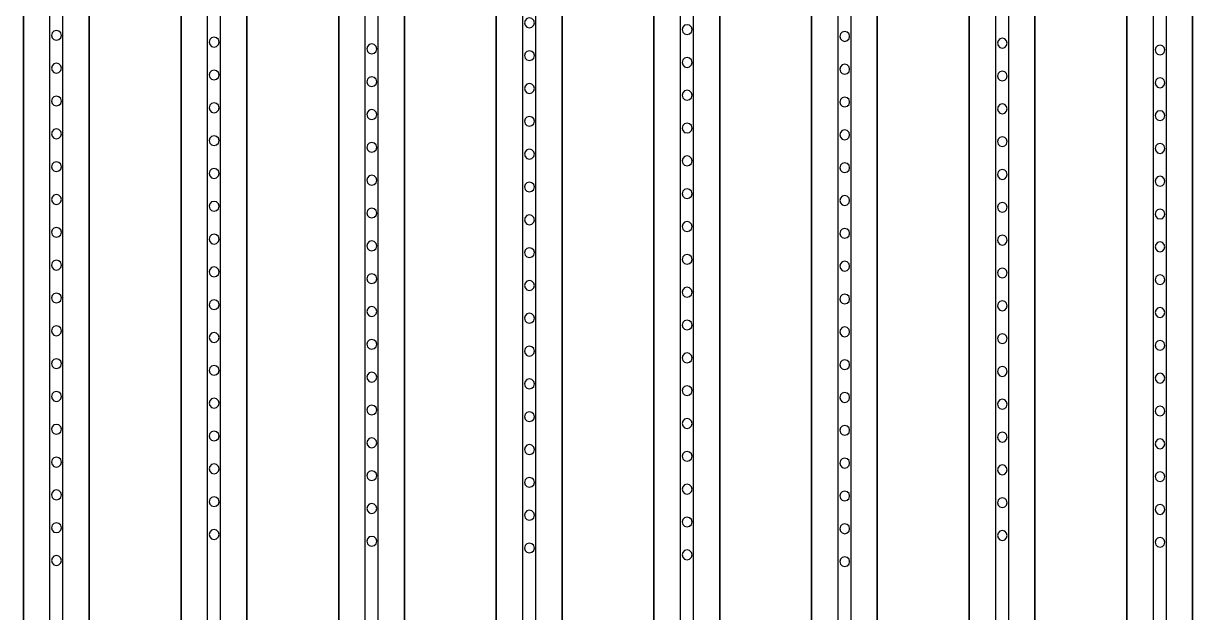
# Model space of a CAD drawing. Header units: metres. Extents: x -1550 to 1550, y -904 to 26100.
# Drawn here: x 12 to 190, y 6097 to 6186.8 of the extents above; entities that cross this region are included whole.
import ezdxf

# ---------------------------------------------------------------- set-up
doc = ezdxf.new("R2010")
doc.units = ezdxf.units.M
for name, color, linetype in [('Metal', 4, 'CONTINUOUS'), ('pattern_ionp', 7, 'CONTINUOUS'), ('Polyimide', 3, 'CONTINUOUS'), ('Polyimide_Negative', 5, 'CONTINUOUS')]:
    doc.layers.add(name, color=color, linetype=linetype)

msp = doc.modelspace()

# ---------------------------------------------------------------- linework, layer by layer
at = {"layer": 'Metal'}
for points in [[(18, 8.5), (18, 11993.5), (16, 11993.5), (16, 11993.5), (16, 8.5)], [(42, 262.47), (42, 11993.5), (40, 11993.5), (40, 11993.5), (40, 262.47)], [(66, 516.44), (66, 11993.5), (64, 11993.5), (64, 11993.5), (64, 516.44)], [(90, 770.4), (90, 11993.5), (88, 11993.5), (88, 11993.5), (88, 770.4)], [(114, 1024.37), (114, 11993.5), (112, 11993.5), (112, 11993.5), (112, 1024.37)], [(138, 1278.34), (138, 11993.5), (136, 11993.5), (136, 11993.5), (136, 1278.34)], [(162, 1532.31), (162, 11993.5), (160, 11993.5), (160, 11993.5), (160, 1532.31)], [(186, 1786.28), (186, 11993.5), (184, 11993.5), (184, 11993.5), (184, 1786.28)]]:
    msp.add_lwpolyline(points, dxfattribs=at)
at = {"layer": 'pattern_ionp'}
for points in [[(89.79, 6186.85), (89.69, 6187.22), (89.41, 6187.5), (89.04, 6187.6), (88.66, 6187.5), (88.39, 6187.22), (88.29, 6186.85), (88.39, 6186.47), (88.66, 6186.2), (89.04, 6186.1), (89.41, 6186.2), (89.69, 6186.47), (89.79, 6186.85)], [(17.79, 6184.94), (17.69, 6185.32), (17.41, 6185.59), (17.04, 6185.69), (16.66, 6185.59), (16.39, 6185.32), (16.29, 6184.94), (16.39, 6184.57), (16.66, 6184.29), (17.04, 6184.19), (17.41, 6184.29), (17.69, 6184.57), (17.79, 6184.94)], [(113.79, 6185.82), (113.69, 6186.19), (113.41, 6186.47), (113.04, 6186.57), (112.66, 6186.47), (112.39, 6186.19), (112.29, 6185.82), (112.39, 6185.44), (112.66, 6185.17), (113.04, 6185.07), (113.41, 6185.17), (113.69, 6185.44), (113.79, 6185.82)], [(137.79, 6184.78), (137.69, 6185.16), (137.41, 6185.43), (137.04, 6185.53), (136.66, 6185.43), (136.39, 6185.16), (136.29, 6184.78), (136.39, 6184.41), (136.66, 6184.14), (137.04, 6184.03), (137.41, 6184.14), (137.69, 6184.41), (137.79, 6184.78)], [(41.79, 6183.91), (41.69, 6184.29), (41.41, 6184.56), (41.04, 6184.66), (40.66, 6184.56), (40.39, 6184.29), (40.29, 6183.91), (40.39, 6183.54), (40.66, 6183.26), (41.04, 6183.16), (41.41, 6183.26), (41.69, 6183.54), (41.79, 6183.91)], [(161.79, 6183.75), (161.69, 6184.13), (161.41, 6184.4), (161.04, 6184.5), (160.66, 6184.4), (160.39, 6184.13), (160.29, 6183.75), (160.39, 6183.38), (160.66, 6183.1), (161.04, 6183), (161.41, 6183.1), (161.69, 6183.38), (161.79, 6183.75)], [(65.79, 6182.88), (65.69, 6183.25), (65.41, 6183.53), (65.04, 6183.63), (64.66, 6183.53), (64.39, 6183.25), (64.29, 6182.88), (64.39, 6182.5), (64.66, 6182.23), (65.04, 6182.13), (65.41, 6182.23), (65.69, 6182.5), (65.79, 6182.88)], [(89.79, 6181.85), (89.69, 6182.22), (89.41, 6182.5), (89.04, 6182.6), (88.66, 6182.5), (88.39, 6182.22), (88.29, 6181.85), (88.39, 6181.47), (88.66, 6181.2), (89.04, 6181.1), (89.41, 6181.2), (89.69, 6181.47), (89.79, 6181.85)], [(185.79, 6182.72), (185.69, 6183.1), (185.41, 6183.37), (185.04, 6183.47), (184.66, 6183.37), (184.39, 6183.1), (184.29, 6182.72), (184.39, 6182.35), (184.66, 6182.07), (185.04, 6181.97), (185.41, 6182.07), (185.69, 6182.35), (185.79, 6182.72)], [(17.79, 6179.94), (17.69, 6180.32), (17.41, 6180.59), (17.04, 6180.69), (16.66, 6180.59), (16.39, 6180.32), (16.29, 6179.94), (16.39, 6179.57), (16.66, 6179.29), (17.04, 6179.19), (17.41, 6179.29), (17.69, 6179.57), (17.79, 6179.94)], [(113.79, 6180.82), (113.69, 6181.19), (113.41, 6181.47), (113.04, 6181.57), (112.66, 6181.47), (112.39, 6181.19), (112.29, 6180.82), (112.39, 6180.44), (112.66, 6180.17), (113.04, 6180.07), (113.41, 6180.17), (113.69, 6180.44), (113.79, 6180.82)], [(137.79, 6179.78), (137.69, 6180.16), (137.41, 6180.43), (137.04, 6180.53), (136.66, 6180.43), (136.39, 6180.16), (136.29, 6179.78), (136.39, 6179.41), (136.66, 6179.14), (137.04, 6179.03), (137.41, 6179.14), (137.69, 6179.41), (137.79, 6179.78)], [(41.79, 6178.91), (41.69, 6179.29), (41.41, 6179.56), (41.04, 6179.66), (40.66, 6179.56), (40.39, 6179.29), (40.29, 6178.91), (40.39, 6178.54), (40.66, 6178.26), (41.04, 6178.16), (41.41, 6178.26), (41.69, 6178.54), (41.79, 6178.91)], [(65.79, 6177.88), (65.69, 6178.25), (65.41, 6178.53), (65.04, 6178.63), (64.66, 6178.53), (64.39, 6178.25), (64.29, 6177.88), (64.39, 6177.5), (64.66, 6177.23), (65.04, 6177.13), (65.41, 6177.23), (65.69, 6177.5), (65.79, 6177.88)], [(161.79, 6178.75), (161.69, 6179.13), (161.41, 6179.4), (161.04, 6179.5), (160.66, 6179.4), (160.39, 6179.13), (160.29, 6178.75), (160.39, 6178.38), (160.66, 6178.1), (161.04, 6178), (161.41, 6178.1), (161.69, 6178.38), (161.79, 6178.75)], [(185.79, 6177.72), (185.69, 6178.1), (185.41, 6178.37), (185.04, 6178.47), (184.66, 6178.37), (184.39, 6178.1), (184.29, 6177.72), (184.39, 6177.35), (184.66, 6177.07), (185.04, 6176.97), (185.41, 6177.07), (185.69, 6177.35), (185.79, 6177.72)], [(89.79, 6176.85), (89.69, 6177.22), (89.41, 6177.5), (89.04, 6177.6), (88.66, 6177.5), (88.39, 6177.22), (88.29, 6176.85), (88.39, 6176.47), (88.66, 6176.2), (89.04, 6176.1), (89.41, 6176.2), (89.69, 6176.47), (89.79, 6176.85)], [(17.79, 6174.94), (17.69, 6175.32), (17.41, 6175.59), (17.04, 6175.69), (16.66, 6175.59), (16.39, 6175.32), (16.29, 6174.94), (16.39, 6174.57), (16.66, 6174.29), (17.04, 6174.19), (17.41, 6174.29), (17.69, 6174.57), (17.79, 6174.94)], [(113.79, 6175.82), (113.69, 6176.19), (113.41, 6176.47), (113.04, 6176.57), (112.66, 6176.47), (112.39, 6176.19), (112.29, 6175.82), (112.39, 6175.44), (112.66, 6175.17), (113.04, 6175.07), (113.41, 6175.17), (113.69, 6175.44), (113.79, 6175.82)], [(137.79, 6174.78), (137.69, 6175.16), (137.41, 6175.43), (137.04, 6175.53), (136.66, 6175.43), (136.39, 6175.16), (136.29, 6174.78), (136.39, 6174.41), (136.66, 6174.14), (137.04, 6174.03), (137.41, 6174.14), (137.69, 6174.41), (137.79, 6174.78)], [(41.79, 6173.91), (41.69, 6174.29), (41.41, 6174.56), (41.04, 6174.66), (40.66, 6174.56), (40.39, 6174.29), (40.29, 6173.91), (40.39, 6173.54), (40.66, 6173.26), (41.04, 6173.16), (41.41, 6173.26), (41.69, 6173.54), (41.79, 6173.91)], [(65.79, 6172.88), (65.69, 6173.25), (65.41, 6173.53), (65.04, 6173.63), (64.66, 6173.53), (64.39, 6173.25), (64.29, 6172.88), (64.39, 6172.5), (64.66, 6172.23), (65.04, 6172.13), (65.41, 6172.23), (65.69, 6172.5), (65.79, 6172.88)], [(161.79, 6173.75), (161.69, 6174.13), (161.41, 6174.4), (161.04, 6174.5), (160.66, 6174.4), (160.39, 6174.13), (160.29, 6173.75), (160.39, 6173.38), (160.66, 6173.1), (161.04, 6173), (161.41, 6173.1), (161.69, 6173.38), (161.79, 6173.75)], [(185.79, 6172.72), (185.69, 6173.1), (185.41, 6173.37), (185.04, 6173.47), (184.66, 6173.37), (184.39, 6173.1), (184.29, 6172.72), (184.39, 6172.35), (184.66, 6172.07), (185.04, 6171.97), (185.41, 6172.07), (185.69, 6172.35), (185.79, 6172.72)], [(89.79, 6171.85), (89.69, 6172.22), (89.41, 6172.5), (89.04, 6172.6), (88.66, 6172.5), (88.39, 6172.22), (88.29, 6171.85), (88.39, 6171.47), (88.66, 6171.2), (89.04, 6171.1), (89.41, 6171.2), (89.69, 6171.47), (89.79, 6171.85)], [(113.79, 6170.82), (113.69, 6171.19), (113.41, 6171.47), (113.04, 6171.57), (112.66, 6171.47), (112.39, 6171.19), (112.29, 6170.82), (112.39, 6170.44), (112.66, 6170.17), (113.04, 6170.07), (113.41, 6170.17), (113.69, 6170.44), (113.79, 6170.82)], [(17.79, 6169.94), (17.69, 6170.32), (17.41, 6170.59), (17.04, 6170.69), (16.66, 6170.59), (16.39, 6170.32), (16.29, 6169.94), (16.39, 6169.57), (16.66, 6169.29), (17.04, 6169.19), (17.41, 6169.29), (17.69, 6169.57), (17.79, 6169.94)], [(41.79, 6168.91), (41.69, 6169.29), (41.41, 6169.56), (41.04, 6169.66), (40.66, 6169.56), (40.39, 6169.29), (40.29, 6168.91), (40.39, 6168.54), (40.66, 6168.26), (41.04, 6168.16), (41.41, 6168.26), (41.69, 6168.54), (41.79, 6168.91)], [(137.79, 6169.78), (137.69, 6170.16), (137.41, 6170.43), (137.04, 6170.53), (136.66, 6170.43), (136.39, 6170.16), (136.29, 6169.78), (136.39, 6169.41), (136.66, 6169.14), (137.04, 6169.03), (137.41, 6169.14), (137.69, 6169.41), (137.79, 6169.78)], [(161.79, 6168.75), (161.69, 6169.13), (161.41, 6169.4), (161.04, 6169.5), (160.66, 6169.4), (160.39, 6169.13), (160.29, 6168.75), (160.39, 6168.38), (160.66, 6168.1), (161.04, 6168), (161.41, 6168.1), (161.69, 6168.38), (161.79, 6168.75)], [(65.79, 6167.88), (65.69, 6168.25), (65.41, 6168.53), (65.04, 6168.63), (64.66, 6168.53), (64.39, 6168.25), (64.29, 6167.88), (64.39, 6167.5), (64.66, 6167.23), (65.04, 6167.13), (65.41, 6167.23), (65.69, 6167.5), (65.79, 6167.88)], [(185.79, 6167.72), (185.69, 6168.1), (185.41, 6168.37), (185.04, 6168.47), (184.66, 6168.37), (184.39, 6168.1), (184.29, 6167.72), (184.39, 6167.35), (184.66, 6167.07), (185.04, 6166.97), (185.41, 6167.07), (185.69, 6167.35), (185.79, 6167.72)], [(89.79, 6166.85), (89.69, 6167.22), (89.41, 6167.5), (89.04, 6167.6), (88.66, 6167.5), (88.39, 6167.22), (88.29, 6166.85), (88.39, 6166.47), (88.66, 6166.2), (89.04, 6166.1), (89.41, 6166.2), (89.69, 6166.47), (89.79, 6166.85)], [(113.79, 6165.82), (113.69, 6166.19), (113.41, 6166.47), (113.04, 6166.57), (112.66, 6166.47), (112.39, 6166.19), (112.29, 6165.82), (112.39, 6165.44), (112.66, 6165.17), (113.04, 6165.07), (113.41, 6165.17), (113.69, 6165.44), (113.79, 6165.82)], [(17.79, 6164.94), (17.69, 6165.32), (17.41, 6165.59), (17.04, 6165.69), (16.66, 6165.59), (16.39, 6165.32), (16.29, 6164.94), (16.39, 6164.57), (16.66, 6164.29), (17.04, 6164.19), (17.41, 6164.29), (17.69, 6164.57), (17.79, 6164.94)], [(41.79, 6163.91), (41.69, 6164.29), (41.41, 6164.56), (41.04, 6164.66), (40.66, 6164.56), (40.39, 6164.29), (40.29, 6163.91), (40.39, 6163.54), (40.66, 6163.26), (41.04, 6163.16), (41.41, 6163.26), (41.69, 6163.54), (41.79, 6163.91)], [(137.79, 6164.78), (137.69, 6165.16), (137.41, 6165.43), (137.04, 6165.53), (136.66, 6165.43), (136.39, 6165.16), (136.29, 6164.78), (136.39, 6164.41), (136.66, 6164.14), (137.04, 6164.03), (137.41, 6164.14), (137.69, 6164.41), (137.79, 6164.78)], [(161.79, 6163.75), (161.69, 6164.13), (161.41, 6164.4), (161.04, 6164.5), (160.66, 6164.4), (160.39, 6164.13), (160.29, 6163.75), (160.39, 6163.38), (160.66, 6163.1), (161.04, 6163), (161.41, 6163.1), (161.69, 6163.38), (161.79, 6163.75)], [(65.79, 6162.88), (65.69, 6163.25), (65.41, 6163.53), (65.04, 6163.63), (64.66, 6163.53), (64.39, 6163.25), (64.29, 6162.88), (64.39, 6162.5), (64.66, 6162.23), (65.04, 6162.13), (65.41, 6162.23), (65.69, 6162.5), (65.79, 6162.88)], [(89.79, 6161.85), (89.69, 6162.22), (89.41, 6162.5), (89.04, 6162.6), (88.66, 6162.5), (88.39, 6162.22), (88.29, 6161.85), (88.39, 6161.47), (88.66, 6161.2), (89.04, 6161.1), (89.41, 6161.2), (89.69, 6161.47), (89.79, 6161.85)], [(185.79, 6162.72), (185.69, 6163.1), (185.41, 6163.37), (185.04, 6163.47), (184.66, 6163.37), (184.39, 6163.1), (184.29, 6162.72), (184.39, 6162.35), (184.66, 6162.07), (185.04, 6161.97), (185.41, 6162.07), (185.69, 6162.35), (185.79, 6162.72)], [(17.79, 6159.94), (17.69, 6160.32), (17.41, 6160.59), (17.04, 6160.69), (16.66, 6160.59), (16.39, 6160.32), (16.29, 6159.94), (16.39, 6159.57), (16.66, 6159.29), (17.04, 6159.19), (17.41, 6159.29), (17.69, 6159.57), (17.79, 6159.94)], [(113.79, 6160.82), (113.69, 6161.19), (113.41, 6161.47), (113.04, 6161.57), (112.66, 6161.47), (112.39, 6161.19), (112.29, 6160.82), (112.39, 6160.44), (112.66, 6160.17), (113.04, 6160.07), (113.41, 6160.17), (113.69, 6160.44), (113.79, 6160.82)], [(41.79, 6158.91), (41.69, 6159.29), (41.41, 6159.56), (41.04, 6159.66), (40.66, 6159.56), (40.39, 6159.29), (40.29, 6158.91), (40.39, 6158.54), (40.66, 6158.26), (41.04, 6158.16), (41.41, 6158.26), (41.69, 6158.54), (41.79, 6158.91)], [(137.79, 6159.78), (137.69, 6160.16), (137.41, 6160.43), (137.04, 6160.53), (136.66, 6160.43), (136.39, 6160.16), (136.29, 6159.78), (136.39, 6159.41), (136.66, 6159.14), (137.04, 6159.03), (137.41, 6159.14), (137.69, 6159.41), (137.79, 6159.78)], [(161.79, 6158.75), (161.69, 6159.13), (161.41, 6159.4), (161.04, 6159.5), (160.66, 6159.4), (160.39, 6159.13), (160.29, 6158.75), (160.39, 6158.38), (160.66, 6158.1), (161.04, 6158), (161.41, 6158.1), (161.69, 6158.38), (161.79, 6158.75)], [(65.79, 6157.88), (65.69, 6158.25), (65.41, 6158.53), (65.04, 6158.63), (64.66, 6158.53), (64.39, 6158.25), (64.29, 6157.88), (64.39, 6157.5), (64.66, 6157.23), (65.04, 6157.13), (65.41, 6157.23), (65.69, 6157.5), (65.79, 6157.88)], [(89.79, 6156.85), (89.69, 6157.22), (89.41, 6157.5), (89.04, 6157.6), (88.66, 6157.5), (88.39, 6157.22), (88.29, 6156.85), (88.39, 6156.47), (88.66, 6156.2), (89.04, 6156.1), (89.41, 6156.2), (89.69, 6156.47), (89.79, 6156.85)], [(185.79, 6157.72), (185.69, 6158.1), (185.41, 6158.37), (185.04, 6158.47), (184.66, 6158.37), (184.39, 6158.1), (184.29, 6157.72), (184.39, 6157.35), (184.66, 6157.07), (185.04, 6156.97), (185.41, 6157.07), (185.69, 6157.35), (185.79, 6157.72)], [(17.79, 6154.94), (17.69, 6155.32), (17.41, 6155.59), (17.04, 6155.69), (16.66, 6155.59), (16.39, 6155.32), (16.29, 6154.94), (16.39, 6154.57), (16.66, 6154.29), (17.04, 6154.19), (17.41, 6154.29), (17.69, 6154.57), (17.79, 6154.94)], [(113.79, 6155.82), (113.69, 6156.19), (113.41, 6156.47), (113.04, 6156.57), (112.66, 6156.47), (112.39, 6156.19), (112.29, 6155.82), (112.39, 6155.44), (112.66, 6155.17), (113.04, 6155.07), (113.41, 6155.17), (113.69, 6155.44), (113.79, 6155.82)], [(137.79, 6154.78), (137.69, 6155.16), (137.41, 6155.43), (137.04, 6155.53), (136.66, 6155.43), (136.39, 6155.16), (136.29, 6154.78), (136.39, 6154.41), (136.66, 6154.14), (137.04, 6154.03), (137.41, 6154.14), (137.69, 6154.41), (137.79, 6154.78)], [(41.79, 6153.91), (41.69, 6154.29), (41.41, 6154.56), (41.04, 6154.66), (40.66, 6154.56), (40.39, 6154.29), (40.29, 6153.91), (40.39, 6153.54), (40.66, 6153.26), (41.04, 6153.16), (41.41, 6153.26), (41.69, 6153.54), (41.79, 6153.91)], [(65.79, 6152.88), (65.69, 6153.25), (65.41, 6153.53), (65.04, 6153.63), (64.66, 6153.53), (64.39, 6153.25), (64.29, 6152.88), (64.39, 6152.5), (64.66, 6152.23), (65.04, 6152.13), (65.41, 6152.23), (65.69, 6152.5), (65.79, 6152.88)], [(161.79, 6153.75), (161.69, 6154.13), (161.41, 6154.4), (161.04, 6154.5), (160.66, 6154.4), (160.39, 6154.13), (160.29, 6153.75), (160.39, 6153.38), (160.66, 6153.1), (161.04, 6153), (161.41, 6153.1), (161.69, 6153.38), (161.79, 6153.75)], [(185.79, 6152.72), (185.69, 6153.1), (185.41, 6153.37), (185.04, 6153.47), (184.66, 6153.37), (184.39, 6153.1), (184.29, 6152.72), (184.39, 6152.35), (184.66, 6152.07), (185.04, 6151.97), (185.41, 6152.07), (185.69, 6152.35), (185.79, 6152.72)], [(89.79, 6151.85), (89.69, 6152.22), (89.41, 6152.5), (89.04, 6152.6), (88.66, 6152.5), (88.39, 6152.22), (88.29, 6151.85), (88.39, 6151.47), (88.66, 6151.2), (89.04, 6151.1), (89.41, 6151.2), (89.69, 6151.47), (89.79, 6151.85)], [(17.79, 6149.94), (17.69, 6150.32), (17.41, 6150.59), (17.04, 6150.69), (16.66, 6150.59), (16.39, 6150.32), (16.29, 6149.94), (16.39, 6149.57), (16.66, 6149.29), (17.04, 6149.19), (17.41, 6149.29), (17.69, 6149.57), (17.79, 6149.94)], [(113.79, 6150.82), (113.69, 6151.19), (113.41, 6151.47), (113.04, 6151.57), (112.66, 6151.47), (112.39, 6151.19), (112.29, 6150.82), (112.39, 6150.44), (112.66, 6150.17), (113.04, 6150.07), (113.41, 6150.17), (113.69, 6150.44), (113.79, 6150.82)], [(137.79, 6149.78), (137.69, 6150.16), (137.41, 6150.43), (137.04, 6150.53), (136.66, 6150.43), (136.39, 6150.16), (136.29, 6149.78), (136.39, 6149.41), (136.66, 6149.14), (137.04, 6149.03), (137.41, 6149.14), (137.69, 6149.41), (137.79, 6149.78)], [(41.79, 6148.91), (41.69, 6149.29), (41.41, 6149.56), (41.04, 6149.66), (40.66, 6149.56), (40.39, 6149.29), (40.29, 6148.91), (40.39, 6148.54), (40.66, 6148.26), (41.04, 6148.16), (41.41, 6148.26), (41.69, 6148.54), (41.79, 6148.91)], [(65.79, 6147.88), (65.69, 6148.25), (65.41, 6148.53), (65.04, 6148.63), (64.66, 6148.53), (64.39, 6148.25), (64.29, 6147.88), (64.39, 6147.5), (64.66, 6147.23), (65.04, 6147.13), (65.41, 6147.23), (65.69, 6147.5), (65.79, 6147.88)], [(161.79, 6148.75), (161.69, 6149.13), (161.41, 6149.4), (161.04, 6149.5), (160.66, 6149.4), (160.39, 6149.13), (160.29, 6148.75), (160.39, 6148.38), (160.66, 6148.1), (161.04, 6148), (161.41, 6148.1), (161.69, 6148.38), (161.79, 6148.75)], [(185.79, 6147.72), (185.69, 6148.1), (185.41, 6148.37), (185.04, 6148.47), (184.66, 6148.37), (184.39, 6148.1), (184.29, 6147.72), (184.39, 6147.35), (184.66, 6147.07), (185.04, 6146.97), (185.41, 6147.07), (185.69, 6147.35), (185.79, 6147.72)], [(89.79, 6146.85), (89.69, 6147.22), (89.41, 6147.5), (89.04, 6147.6), (88.66, 6147.5), (88.39, 6147.22), (88.29, 6146.85), (88.39, 6146.47), (88.66, 6146.2), (89.04, 6146.1), (89.41, 6146.2), (89.69, 6146.47), (89.79, 6146.85)], [(113.79, 6145.82), (113.69, 6146.19), (113.41, 6146.47), (113.04, 6146.57), (112.66, 6146.47), (112.39, 6146.19), (112.29, 6145.82), (112.39, 6145.44), (112.66, 6145.17), (113.04, 6145.07), (113.41, 6145.17), (113.69, 6145.44), (113.79, 6145.82)], [(17.79, 6144.94), (17.69, 6145.32), (17.41, 6145.59), (17.04, 6145.69), (16.66, 6145.59), (16.39, 6145.32), (16.29, 6144.94), (16.39, 6144.57), (16.66, 6144.29), (17.04, 6144.19), (17.41, 6144.29), (17.69, 6144.57), (17.79, 6144.94)], [(41.79, 6143.91), (41.69, 6144.29), (41.41, 6144.56), (41.04, 6144.66), (40.66, 6144.56), (40.39, 6144.29), (40.29, 6143.91), (40.39, 6143.54), (40.66, 6143.26), (41.04, 6143.16), (41.41, 6143.26), (41.69, 6143.54), (41.79, 6143.91)], [(137.79, 6144.78), (137.69, 6145.16), (137.41, 6145.43), (137.04, 6145.53), (136.66, 6145.43), (136.39, 6145.16), (136.29, 6144.78), (136.39, 6144.41), (136.66, 6144.14), (137.04, 6144.03), (137.41, 6144.14), (137.69, 6144.41), (137.79, 6144.78)], [(65.79, 6142.88), (65.69, 6143.25), (65.41, 6143.53), (65.04, 6143.63), (64.66, 6143.53), (64.39, 6143.25), (64.29, 6142.88), (64.39, 6142.5), (64.66, 6142.23), (65.04, 6142.13), (65.41, 6142.23), (65.69, 6142.5), (65.79, 6142.88)], [(161.79, 6143.75), (161.69, 6144.13), (161.41, 6144.4), (161.04, 6144.5), (160.66, 6144.4), (160.39, 6144.13), (160.29, 6143.75), (160.39, 6143.38), (160.66, 6143.1), (161.04, 6143), (161.41, 6143.1), (161.69, 6143.38), (161.79, 6143.75)], [(185.79, 6142.72), (185.69, 6143.1), (185.41, 6143.37), (185.04, 6143.47), (184.66, 6143.37), (184.39, 6143.1), (184.29, 6142.72), (184.39, 6142.35), (184.66, 6142.07), (185.04, 6141.97), (185.41, 6142.07), (185.69, 6142.35), (185.79, 6142.72)], [(89.79, 6141.85), (89.69, 6142.22), (89.41, 6142.5), (89.04, 6142.6), (88.66, 6142.5), (88.39, 6142.22), (88.29, 6141.85), (88.39, 6141.47), (88.66, 6141.2), (89.04, 6141.1), (89.41, 6141.2), (89.69, 6141.47), (89.79, 6141.85)], [(113.79, 6140.82), (113.69, 6141.19), (113.41, 6141.47), (113.04, 6141.57), (112.66, 6141.47), (112.39, 6141.19), (112.29, 6140.82), (112.39, 6140.44), (112.66, 6140.17), (113.04, 6140.07), (113.41, 6140.17), (113.69, 6140.44), (113.79, 6140.82)], [(17.79, 6139.94), (17.69, 6140.32), (17.41, 6140.59), (17.04, 6140.69), (16.66, 6140.59), (16.39, 6140.32), (16.29, 6139.94), (16.39, 6139.57), (16.66, 6139.29), (17.04, 6139.19), (17.41, 6139.29), (17.69, 6139.57), (17.79, 6139.94)], [(41.79, 6138.91), (41.69, 6139.29), (41.41, 6139.56), (41.04, 6139.66), (40.66, 6139.56), (40.39, 6139.29), (40.29, 6138.91), (40.39, 6138.54), (40.66, 6138.26), (41.04, 6138.16), (41.41, 6138.26), (41.69, 6138.54), (41.79, 6138.91)], [(137.79, 6139.78), (137.69, 6140.16), (137.41, 6140.43), (137.04, 6140.53), (136.66, 6140.43), (136.39, 6140.16), (136.29, 6139.78), (136.39, 6139.41), (136.66, 6139.14), (137.04, 6139.03), (137.41, 6139.14), (137.69, 6139.41), (137.79, 6139.78)], [(161.79, 6138.75), (161.69, 6139.13), (161.41, 6139.4), (161.04, 6139.5), (160.66, 6139.4), (160.39, 6139.13), (160.29, 6138.75), (160.39, 6138.38), (160.66, 6138.1), (161.04, 6138), (161.41, 6138.1), (161.69, 6138.38), (161.79, 6138.75)], [(65.79, 6137.88), (65.69, 6138.25), (65.41, 6138.53), (65.04, 6138.63), (64.66, 6138.53), (64.39, 6138.25), (64.29, 6137.88), (64.39, 6137.5), (64.66, 6137.23), (65.04, 6137.13), (65.41, 6137.23), (65.69, 6137.5), (65.79, 6137.88)], [(89.79, 6136.85), (89.69, 6137.22), (89.41, 6137.5), (89.04, 6137.6), (88.66, 6137.5), (88.39, 6137.22), (88.29, 6136.85), (88.39, 6136.47), (88.66, 6136.2), (89.04, 6136.1), (89.41, 6136.2), (89.69, 6136.47), (89.79, 6136.85)], [(185.79, 6137.72), (185.69, 6138.1), (185.41, 6138.37), (185.04, 6138.47), (184.66, 6138.37), (184.39, 6138.1), (184.29, 6137.72), (184.39, 6137.35), (184.66, 6137.07), (185.04, 6136.97), (185.41, 6137.07), (185.69, 6137.35), (185.79, 6137.72)], [(17.79, 6134.94), (17.69, 6135.32), (17.41, 6135.59), (17.04, 6135.69), (16.66, 6135.59), (16.39, 6135.32), (16.29, 6134.94), (16.39, 6134.57), (16.66, 6134.29), (17.04, 6134.19), (17.41, 6134.29), (17.69, 6134.57), (17.79, 6134.94)], [(113.79, 6135.82), (113.69, 6136.19), (113.41, 6136.47), (113.04, 6136.57), (112.66, 6136.47), (112.39, 6136.19), (112.29, 6135.82), (112.39, 6135.44), (112.66, 6135.17), (113.04, 6135.07), (113.41, 6135.17), (113.69, 6135.44), (113.79, 6135.82)], [(41.79, 6133.91), (41.69, 6134.29), (41.41, 6134.56), (41.04, 6134.66), (40.66, 6134.56), (40.39, 6134.29), (40.29, 6133.91), (40.39, 6133.54), (40.66, 6133.26), (41.04, 6133.16), (41.41, 6133.26), (41.69, 6133.54), (41.79, 6133.91)], [(137.79, 6134.78), (137.69, 6135.16), (137.41, 6135.43), (137.04, 6135.53), (136.66, 6135.43), (136.39, 6135.16), (136.29, 6134.78), (136.39, 6134.41), (136.66, 6134.14), (137.04, 6134.03), (137.41, 6134.14), (137.69, 6134.41), (137.79, 6134.78)], [(161.79, 6133.75), (161.69, 6134.13), (161.41, 6134.4), (161.04, 6134.5), (160.66, 6134.4), (160.39, 6134.13), (160.29, 6133.75), (160.39, 6133.38), (160.66, 6133.1), (161.04, 6133), (161.41, 6133.1), (161.69, 6133.38), (161.79, 6133.75)], [(65.79, 6132.88), (65.69, 6133.25), (65.41, 6133.53), (65.04, 6133.63), (64.66, 6133.53), (64.39, 6133.25), (64.29, 6132.88), (64.39, 6132.5), (64.66, 6132.23), (65.04, 6132.13), (65.41, 6132.23), (65.69, 6132.5), (65.79, 6132.88)], [(89.79, 6131.85), (89.69, 6132.22), (89.41, 6132.5), (89.04, 6132.6), (88.66, 6132.5), (88.39, 6132.22), (88.29, 6131.85), (88.39, 6131.47), (88.66, 6131.2), (89.04, 6131.1), (89.41, 6131.2), (89.69, 6131.47), (89.79, 6131.85)], [(185.79, 6132.72), (185.69, 6133.1), (185.41, 6133.37), (185.04, 6133.47), (184.66, 6133.37), (184.39, 6133.1), (184.29, 6132.72), (184.39, 6132.35), (184.66, 6132.07), (185.04, 6131.97), (185.41, 6132.07), (185.69, 6132.35), (185.79, 6132.72)], [(17.79, 6129.94), (17.69, 6130.32), (17.41, 6130.59), (17.04, 6130.69), (16.66, 6130.59), (16.39, 6130.32), (16.29, 6129.94), (16.39, 6129.57), (16.66, 6129.29), (17.04, 6129.19), (17.41, 6129.29), (17.69, 6129.57), (17.79, 6129.94)], [(113.79, 6130.82), (113.69, 6131.19), (113.41, 6131.47), (113.04, 6131.57), (112.66, 6131.47), (112.39, 6131.19), (112.29, 6130.82), (112.39, 6130.44), (112.66, 6130.17), (113.04, 6130.07), (113.41, 6130.17), (113.69, 6130.44), (113.79, 6130.82)], [(137.79, 6129.78), (137.69, 6130.16), (137.41, 6130.43), (137.04, 6130.53), (136.66, 6130.43), (136.39, 6130.16), (136.29, 6129.78), (136.39, 6129.41), (136.66, 6129.14), (137.04, 6129.03), (137.41, 6129.14), (137.69, 6129.41), (137.79, 6129.78)], [(41.79, 6128.91), (41.69, 6129.29), (41.41, 6129.56), (41.04, 6129.66), (40.66, 6129.56), (40.39, 6129.29), (40.29, 6128.91), (40.39, 6128.54), (40.66, 6128.26), (41.04, 6128.16), (41.41, 6128.26), (41.69, 6128.54), (41.79, 6128.91)], [(65.79, 6127.88), (65.69, 6128.25), (65.41, 6128.53), (65.04, 6128.63), (64.66, 6128.53), (64.39, 6128.25), (64.29, 6127.88), (64.39, 6127.5), (64.66, 6127.23), (65.04, 6127.13), (65.41, 6127.23), (65.69, 6127.5), (65.79, 6127.88)], [(161.79, 6128.75), (161.69, 6129.13), (161.41, 6129.4), (161.04, 6129.5), (160.66, 6129.4), (160.39, 6129.13), (160.29, 6128.75), (160.39, 6128.38), (160.66, 6128.1), (161.04, 6128), (161.41, 6128.1), (161.69, 6128.38), (161.79, 6128.75)], [(89.79, 6126.85), (89.69, 6127.22), (89.41, 6127.5), (89.04, 6127.6), (88.66, 6127.5), (88.39, 6127.22), (88.29, 6126.85), (88.39, 6126.47), (88.66, 6126.2), (89.04, 6126.1), (89.41, 6126.2), (89.69, 6126.47), (89.79, 6126.85)], [(185.79, 6127.72), (185.69, 6128.1), (185.41, 6128.37), (185.04, 6128.47), (184.66, 6128.37), (184.39, 6128.1), (184.29, 6127.72), (184.39, 6127.35), (184.66, 6127.07), (185.04, 6126.97), (185.41, 6127.07), (185.69, 6127.35), (185.79, 6127.72)], [(17.79, 6124.94), (17.69, 6125.32), (17.41, 6125.59), (17.04, 6125.69), (16.66, 6125.59), (16.39, 6125.32), (16.29, 6124.94), (16.39, 6124.57), (16.66, 6124.29), (17.04, 6124.19), (17.41, 6124.29), (17.69, 6124.57), (17.79, 6124.94)], [(113.79, 6125.82), (113.69, 6126.19), (113.41, 6126.47), (113.04, 6126.57), (112.66, 6126.47), (112.39, 6126.19), (112.29, 6125.82), (112.39, 6125.44), (112.66, 6125.17), (113.04, 6125.07), (113.41, 6125.17), (113.69, 6125.44), (113.79, 6125.82)], [(137.79, 6124.78), (137.69, 6125.16), (137.41, 6125.43), (137.04, 6125.53), (136.66, 6125.43), (136.39, 6125.16), (136.29, 6124.78), (136.39, 6124.41), (136.66, 6124.14), (137.04, 6124.03), (137.41, 6124.14), (137.69, 6124.41), (137.79, 6124.78)], [(41.79, 6123.91), (41.69, 6124.29), (41.41, 6124.56), (41.04, 6124.66), (40.66, 6124.56), (40.39, 6124.29), (40.29, 6123.91), (40.39, 6123.54), (40.66, 6123.26), (41.04, 6123.16), (41.41, 6123.26), (41.69, 6123.54), (41.79, 6123.91)], [(65.79, 6122.88), (65.69, 6123.25), (65.41, 6123.53), (65.04, 6123.63), (64.66, 6123.53), (64.39, 6123.25), (64.29, 6122.88), (64.39, 6122.5), (64.66, 6122.23), (65.04, 6122.13), (65.41, 6122.23), (65.69, 6122.5), (65.79, 6122.88)], [(161.79, 6123.75), (161.69, 6124.13), (161.41, 6124.4), (161.04, 6124.5), (160.66, 6124.4), (160.39, 6124.13), (160.29, 6123.75), (160.39, 6123.38), (160.66, 6123.1), (161.04, 6123), (161.41, 6123.1), (161.69, 6123.38), (161.79, 6123.75)], [(185.79, 6122.72), (185.69, 6123.1), (185.41, 6123.37), (185.04, 6123.47), (184.66, 6123.37), (184.39, 6123.1), (184.29, 6122.72), (184.39, 6122.35), (184.66, 6122.07), (185.04, 6121.97), (185.41, 6122.07), (185.69, 6122.35), (185.79, 6122.72)], [(89.79, 6121.85), (89.69, 6122.22), (89.41, 6122.5), (89.04, 6122.6), (88.66, 6122.5), (88.39, 6122.22), (88.29, 6121.85), (88.39, 6121.47), (88.66, 6121.2), (89.04, 6121.1), (89.41, 6121.2), (89.69, 6121.47), (89.79, 6121.85)], [(113.79, 6120.82), (113.69, 6121.19), (113.41, 6121.47), (113.04, 6121.57), (112.66, 6121.47), (112.39, 6121.19), (112.29, 6120.82), (112.39, 6120.44), (112.66, 6120.17), (113.04, 6120.07), (113.41, 6120.17), (113.69, 6120.44), (113.79, 6120.82)], [(17.79, 6119.94), (17.69, 6120.32), (17.41, 6120.59), (17.04, 6120.69), (16.66, 6120.59), (16.39, 6120.32), (16.29, 6119.94), (16.39, 6119.57), (16.66, 6119.29), (17.04, 6119.19), (17.41, 6119.29), (17.69, 6119.57), (17.79, 6119.94)], [(41.79, 6118.91), (41.69, 6119.29), (41.41, 6119.56), (41.04, 6119.66), (40.66, 6119.56), (40.39, 6119.29), (40.29, 6118.91), (40.39, 6118.54), (40.66, 6118.26), (41.04, 6118.16), (41.41, 6118.26), (41.69, 6118.54), (41.79, 6118.91)], [(137.79, 6119.78), (137.69, 6120.16), (137.41, 6120.43), (137.04, 6120.53), (136.66, 6120.43), (136.39, 6120.16), (136.29, 6119.78), (136.39, 6119.41), (136.66, 6119.14), (137.04, 6119.03), (137.41, 6119.14), (137.69, 6119.41), (137.79, 6119.78)], [(65.79, 6117.88), (65.69, 6118.25), (65.41, 6118.53), (65.04, 6118.63), (64.66, 6118.53), (64.39, 6118.25), (64.29, 6117.88), (64.39, 6117.5), (64.66, 6117.23), (65.04, 6117.13), (65.41, 6117.23), (65.69, 6117.5), (65.79, 6117.88)], [(161.79, 6118.75), (161.69, 6119.13), (161.41, 6119.4), (161.04, 6119.5), (160.66, 6119.4), (160.39, 6119.13), (160.29, 6118.75), (160.39, 6118.38), (160.66, 6118.1), (161.04, 6118), (161.41, 6118.1), (161.69, 6118.38), (161.79, 6118.75)], [(185.79, 6117.72), (185.69, 6118.1), (185.41, 6118.37), (185.04, 6118.47), (184.66, 6118.37), (184.39, 6118.1), (184.29, 6117.72), (184.39, 6117.35), (184.66, 6117.07), (185.04, 6116.97), (185.41, 6117.07), (185.69, 6117.35), (185.79, 6117.72)], [(89.79, 6116.85), (89.69, 6117.22), (89.41, 6117.5), (89.04, 6117.6), (88.66, 6117.5), (88.39, 6117.22), (88.29, 6116.85), (88.39, 6116.47), (88.66, 6116.2), (89.04, 6116.1), (89.41, 6116.2), (89.69, 6116.47), (89.79, 6116.85)], [(113.79, 6115.82), (113.69, 6116.19), (113.41, 6116.47), (113.04, 6116.57), (112.66, 6116.47), (112.39, 6116.19), (112.29, 6115.82), (112.39, 6115.44), (112.66, 6115.17), (113.04, 6115.07), (113.41, 6115.17), (113.69, 6115.44), (113.79, 6115.82)], [(17.79, 6114.94), (17.69, 6115.32), (17.41, 6115.59), (17.04, 6115.69), (16.66, 6115.59), (16.39, 6115.32), (16.29, 6114.94), (16.39, 6114.57), (16.66, 6114.29), (17.04, 6114.19), (17.41, 6114.29), (17.69, 6114.57), (17.79, 6114.94)], [(41.79, 6113.91), (41.69, 6114.29), (41.41, 6114.56), (41.04, 6114.66), (40.66, 6114.56), (40.39, 6114.29), (40.29, 6113.91), (40.39, 6113.54), (40.66, 6113.26), (41.04, 6113.16), (41.41, 6113.26), (41.69, 6113.54), (41.79, 6113.91)], [(137.79, 6114.78), (137.69, 6115.16), (137.41, 6115.43), (137.04, 6115.53), (136.66, 6115.43), (136.39, 6115.16), (136.29, 6114.78), (136.39, 6114.41), (136.66, 6114.14), (137.04, 6114.03), (137.41, 6114.14), (137.69, 6114.41), (137.79, 6114.78)], [(161.79, 6113.75), (161.69, 6114.13), (161.41, 6114.4), (161.04, 6114.5), (160.66, 6114.4), (160.39, 6114.13), (160.29, 6113.75), (160.39, 6113.38), (160.66, 6113.1), (161.04, 6113), (161.41, 6113.1), (161.69, 6113.38), (161.79, 6113.75)], [(65.79, 6112.88), (65.69, 6113.25), (65.41, 6113.53), (65.04, 6113.63), (64.66, 6113.53), (64.39, 6113.25), (64.29, 6112.88), (64.39, 6112.5), (64.66, 6112.23), (65.04, 6112.13), (65.41, 6112.23), (65.69, 6112.5), (65.79, 6112.88)], [(89.79, 6111.85), (89.69, 6112.22), (89.41, 6112.5), (89.04, 6112.6), (88.66, 6112.5), (88.39, 6112.22), (88.29, 6111.85), (88.39, 6111.47), (88.66, 6111.2), (89.04, 6111.1), (89.41, 6111.2), (89.69, 6111.47), (89.79, 6111.85)], [(185.79, 6112.72), (185.69, 6113.1), (185.41, 6113.37), (185.04, 6113.47), (184.66, 6113.37), (184.39, 6113.1), (184.29, 6112.72), (184.39, 6112.35), (184.66, 6112.07), (185.04, 6111.97), (185.41, 6112.07), (185.69, 6112.35), (185.79, 6112.72)], [(113.79, 6110.82), (113.69, 6111.19), (113.41, 6111.47), (113.04, 6111.57), (112.66, 6111.47), (112.39, 6111.19), (112.29, 6110.82), (112.39, 6110.44), (112.66, 6110.17), (113.04, 6110.07), (113.41, 6110.17), (113.69, 6110.44), (113.79, 6110.82)], [(17.79, 6109.94), (17.69, 6110.32), (17.41, 6110.59), (17.04, 6110.69), (16.66, 6110.59), (16.39, 6110.32), (16.29, 6109.94), (16.39, 6109.57), (16.66, 6109.29), (17.04, 6109.19), (17.41, 6109.29), (17.69, 6109.57), (17.79, 6109.94)], [(41.79, 6108.91), (41.69, 6109.29), (41.41, 6109.56), (41.04, 6109.66), (40.66, 6109.56), (40.39, 6109.29), (40.29, 6108.91), (40.39, 6108.54), (40.66, 6108.26), (41.04, 6108.16), (41.41, 6108.26), (41.69, 6108.54), (41.79, 6108.91)], [(137.79, 6109.78), (137.69, 6110.16), (137.41, 6110.43), (137.04, 6110.53), (136.66, 6110.43), (136.39, 6110.16), (136.29, 6109.78), (136.39, 6109.41), (136.66, 6109.14), (137.04, 6109.03), (137.41, 6109.14), (137.69, 6109.41), (137.79, 6109.78)], [(161.79, 6108.75), (161.69, 6109.13), (161.41, 6109.4), (161.04, 6109.5), (160.66, 6109.4), (160.39, 6109.13), (160.29, 6108.75), (160.39, 6108.38), (160.66, 6108.1), (161.04, 6108), (161.41, 6108.1), (161.69, 6108.38), (161.79, 6108.75)], [(65.79, 6107.88), (65.69, 6108.25), (65.41, 6108.53), (65.04, 6108.63), (64.66, 6108.53), (64.39, 6108.25), (64.29, 6107.88), (64.39, 6107.5), (64.66, 6107.23), (65.04, 6107.13), (65.41, 6107.23), (65.69, 6107.5), (65.79, 6107.88)], [(89.79, 6106.85), (89.69, 6107.22), (89.41, 6107.5), (89.04, 6107.6), (88.66, 6107.5), (88.39, 6107.22), (88.29, 6106.85), (88.39, 6106.47), (88.66, 6106.2), (89.04, 6106.1), (89.41, 6106.2), (89.69, 6106.47), (89.79, 6106.85)], [(185.79, 6107.72), (185.69, 6108.1), (185.41, 6108.37), (185.04, 6108.47), (184.66, 6108.37), (184.39, 6108.1), (184.29, 6107.72), (184.39, 6107.35), (184.66, 6107.07), (185.04, 6106.97), (185.41, 6107.07), (185.69, 6107.35), (185.79, 6107.72)], [(17.79, 6104.94), (17.69, 6105.32), (17.41, 6105.59), (17.04, 6105.69), (16.66, 6105.59), (16.39, 6105.32), (16.29, 6104.94), (16.39, 6104.57), (16.66, 6104.29), (17.04, 6104.19), (17.41, 6104.29), (17.69, 6104.57), (17.79, 6104.94)], [(113.79, 6105.82), (113.69, 6106.19), (113.41, 6106.47), (113.04, 6106.57), (112.66, 6106.47), (112.39, 6106.19), (112.29, 6105.82), (112.39, 6105.44), (112.66, 6105.17), (113.04, 6105.07), (113.41, 6105.17), (113.69, 6105.44), (113.79, 6105.82)], [(137.79, 6104.78), (137.69, 6105.16), (137.41, 6105.43), (137.04, 6105.53), (136.66, 6105.43), (136.39, 6105.16), (136.29, 6104.78), (136.39, 6104.41), (136.66, 6104.14), (137.04, 6104.03), (137.41, 6104.14), (137.69, 6104.41), (137.79, 6104.78)]]:
    msp.add_lwpolyline(points, close=True, dxfattribs=at)
at = {"layer": 'Polyimide'}
for points in [[(12, 12.5), (12, 11978.5)], [(22, 11978.5), (22, 12.5)], [(36, 266.47), (36, 11978.5)], [(46, 11978.5), (46, 266.47)], [(60, 520.44), (60, 11978.5)], [(70, 11978.5), (70, 520.44)], [(84, 774.4), (84, 11978.5)], [(94, 11978.5), (94, 774.4)], [(108, 1028.37), (108, 11978.5)], [(118, 11978.5), (118, 1028.37)], [(132, 1282.34), (132, 11978.5)], [(142, 11978.5), (142, 1282.34)], [(156, 1536.31), (156, 11978.5)], [(166, 11978.5), (166, 1536.31)], [(180, 1790.28), (180, 11978.5)], [(190, 11978.5), (190, 1790.28)]]:
    msp.add_lwpolyline(points, dxfattribs=at)
at = {"layer": 'Polyimide_Negative'}
for points in [[(12, 11978.5), (12, 12.5)], [(22, 12.5), (22, 11978.5)], [(36, 11978.5), (36, 266.47)], [(46, 266.47), (46, 11978.5)], [(60, 11978.5), (60, 520.44)], [(70, 520.44), (70, 11978.5)], [(84, 11978.5), (84, 774.4)], [(94, 774.4), (94, 11978.5)], [(108, 11978.5), (108, 1028.37)], [(118, 1028.37), (118, 11978.5)], [(132, 11978.5), (132, 1282.34)], [(142, 1282.34), (142, 11978.5)], [(156, 11978.5), (156, 1536.31)], [(166, 1536.31), (166, 11978.5)], [(180, 11978.5), (180, 1790.28)], [(190, 1790.28), (190, 11978.5)]]:
    msp.add_lwpolyline(points, dxfattribs=at)

doc.saveas('drawing.dxf')
